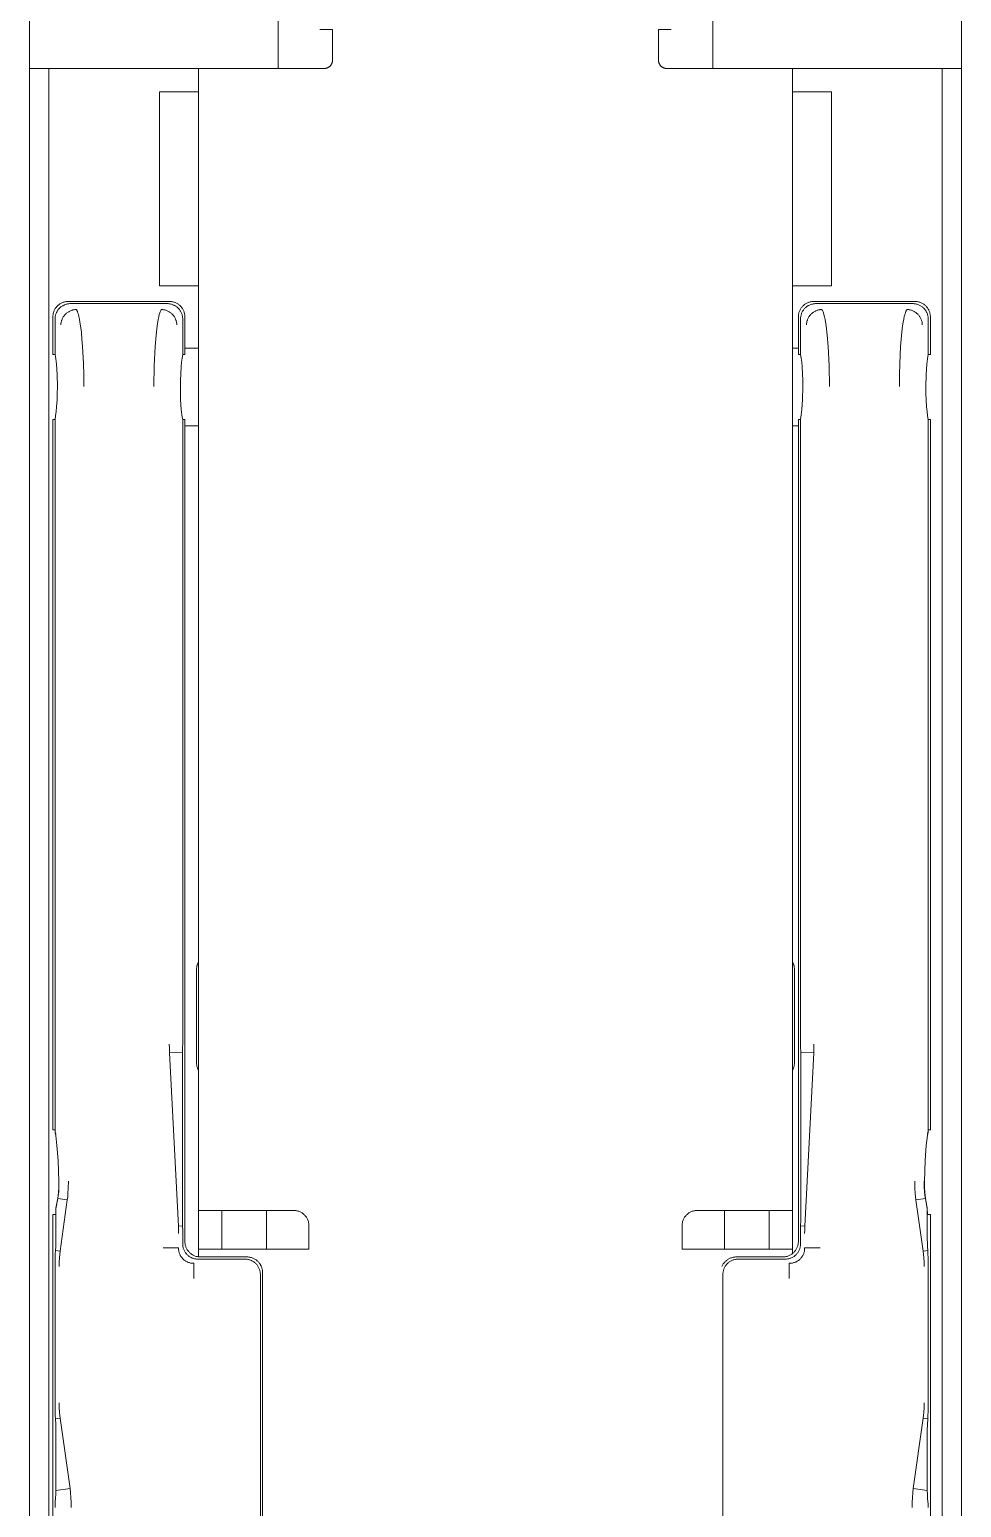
# Model space of a CAD drawing. Header units: millimetres. Extents: x -999 to 4635, y -962 to 3668.
# Drawn here: x 57 to 177, y 144.8 to 335 of the extents above; entities that cross this region are included whole.
import ezdxf

# ---------------------------------------------------------------- set-up
doc = ezdxf.new("R2010")
doc.units = ezdxf.units.MM
doc.layers.add('GORUNEN', color=7, linetype='Continuous', lineweight=9)

msp = doc.modelspace()

# ---------------------------------------------------------------- linework, layer by layer
at = {"layer": 'GORUNEN'}
for points in [[(57, 2515), (57, 329.5)], [(89, 2515), (89, 330)], [(145, 330), (145, 2515)], [(177, 329.5), (177, 2515)], [(96, 335), (94.36, 335)], [(96, 335), (96, 331)], [(138, 331), (138, 335)], [(139.64, 335), (138, 335)], [(57, 329.5), (57, 329.82), (57, 329.92), (57.01, 329.95), (57.01, 329.97), (57.01, 329.98), (57.01, 329.99), (57.01, 329.99), (57.01, 329.99), (57.01, 329.99), (57.02, 329.99), (57.02, 330), (57.02, 330), (57.02, 330), (57.02, 330), (57.02, 330), (57.02, 330), (57.02, 330), (57.02, 330), (57.02, 330), (57.02, 330), (57.02, 330), (57.02, 330), (57.02, 330), (57.02, 330), (57.02, 330), (57.02, 330), (57.02, 330), (57.02, 330), (57.02, 330), (57.02, 330), (57.02, 330), (57.02, 330), (57.02, 330), (57.02, 330), (57.02, 330), (57.02, 330)], [(57, 329.5), (57, 329.71)], [(57, 35), (57, 329.5)], [(63, 330), (57.02, 330)], [(59.5, 329.5), (59.5, 329.82), (59.5, 329.93), (59.5, 329.96), (59.51, 329.98), (59.51, 329.99), (59.51, 329.99), (59.51, 329.99), (59.51, 330), (59.51, 330), (59.51, 330), (59.51, 330), (59.51, 330), (59.51, 330), (59.51, 330), (59.51, 330), (59.51, 330), (59.51, 330), (59.51, 330), (59.51, 330), (59.51, 330), (59.51, 330), (59.51, 330), (59.51, 330), (59.51, 330), (59.51, 330), (59.51, 330), (59.51, 330), (59.51, 330), (59.51, 330), (59.51, 330), (59.51, 330), (59.51, 330), (59.51, 330), (59.51, 330), (59.51, 330), (59.51, 330), (59.51, 330)], [(59.5, 329.71), (59.5, 329.5)], [(59.5, 329.5), (59.5, 329.71)], [(59.5, 35), (59.5, 329.5)], [(89, 330), (63, 330)], [(78.75, 330), (78.75, 183)], [(84.75, 330), (95, 330)], [(96, 331), (96, 330.95), (96, 330.9), (95.99, 330.85), (95.98, 330.8), (95.97, 330.76), (95.96, 330.71), (95.94, 330.66), (95.92, 330.62), (95.9, 330.57), (95.88, 330.53), (95.86, 330.49), (95.83, 330.44), (95.8, 330.4), (95.77, 330.37), (95.74, 330.33), (95.71, 330.29), (95.67, 330.26), (95.63, 330.23), (95.6, 330.2), (95.56, 330.17), (95.51, 330.14), (95.47, 330.12), (95.43, 330.1), (95.38, 330.08), (95.34, 330.06), (95.29, 330.04), (95.24, 330.03), (95.2, 330.02), (95.15, 330.01), (95.1, 330), (95.05, 330), (95, 330)], [(139, 330), (138.95, 330), (138.9, 330), (138.85, 330.01), (138.8, 330.02), (138.76, 330.03), (138.71, 330.04), (138.66, 330.06), (138.62, 330.08), (138.57, 330.1), (138.53, 330.12), (138.49, 330.14), (138.44, 330.17), (138.4, 330.2), (138.37, 330.23), (138.33, 330.26), (138.29, 330.29), (138.26, 330.33), (138.23, 330.37), (138.2, 330.4), (138.17, 330.44), (138.14, 330.49), (138.12, 330.53), (138.1, 330.57), (138.08, 330.62), (138.06, 330.66), (138.04, 330.71), (138.03, 330.76), (138.02, 330.8), (138.01, 330.85), (138, 330.9), (138, 330.95), (138, 331)], [(139, 330), (149.25, 330)], [(171, 330), (145, 330)], [(155.25, 183), (155.25, 330)], [(176.98, 330), (171, 330)], [(174.5, 329.5), (174.5, 329.82), (174.5, 329.93), (174.5, 329.96), (174.49, 329.98), (174.49, 329.99), (174.49, 329.99), (174.49, 329.99), (174.49, 330), (174.49, 330), (174.49, 330), (174.49, 330), (174.49, 330), (174.49, 330), (174.49, 330), (174.49, 330), (174.49, 330), (174.49, 330), (174.49, 330), (174.49, 330), (174.49, 330), (174.49, 330), (174.49, 330), (174.49, 330), (174.49, 330), (174.49, 330), (174.49, 330), (174.49, 330), (174.49, 330), (174.49, 330), (174.49, 330), (174.49, 330), (174.49, 330), (174.49, 330), (174.49, 330), (174.49, 330), (174.49, 330), (174.49, 330)], [(174.5, 329.71), (174.5, 329.5)], [(174.5, 329.5), (174.5, 329.71)], [(174.5, 329.5), (174.5, 35)], [(177, 329.5), (177, 329.82), (177, 329.92), (176.99, 329.95), (176.99, 329.97), (176.99, 329.98), (176.99, 329.99), (176.99, 329.99), (176.99, 329.99), (176.99, 329.99), (176.98, 329.99), (176.98, 330), (176.98, 330), (176.98, 330), (176.98, 330), (176.98, 330), (176.98, 330), (176.98, 330), (176.98, 330), (176.98, 330), (176.98, 330), (176.98, 330), (176.98, 330), (176.98, 330), (176.98, 330), (176.98, 330), (176.98, 330), (176.98, 330), (176.98, 330), (176.98, 330), (176.98, 330), (176.98, 330), (176.98, 330), (176.98, 330), (176.98, 330), (176.98, 330), (176.98, 330)], [(177, 329.71), (177, 329.5)], [(177, 329.5), (177, 35)], [(73.75, 327), (78.75, 327)], [(73.75, 327), (73.75, 302)], [(78.75, 327), (78.75, 302)], [(160.25, 327), (155.25, 327)], [(160.25, 327), (160.25, 302)], [(73.75, 302), (78.75, 302)], [(160.25, 302), (155.25, 302)], [(60, 298), (60, 298.1), (60.01, 298.19), (60.02, 298.29), (60.04, 298.38), (60.06, 298.47), (60.08, 298.56), (60.11, 298.66), (60.14, 298.75), (60.18, 298.83), (60.22, 298.92), (60.27, 299), (60.32, 299.08), (60.37, 299.16), (60.43, 299.24), (60.49, 299.31), (60.56, 299.38), (60.62, 299.45), (60.69, 299.51), (60.77, 299.57), (60.84, 299.63), (60.92, 299.69), (61, 299.73), (61.09, 299.78), (61.17, 299.82), (61.26, 299.86), (61.35, 299.89), (61.44, 299.92), (61.53, 299.95), (61.63, 299.97), (61.72, 299.98), (61.82, 299.99), (61.91, 300), (62, 300)], [(62.26, 299.72), (62.17, 299.72), (62.07, 299.71), (61.98, 299.7), (61.89, 299.68), (61.79, 299.66), (61.7, 299.64), (61.61, 299.61), (61.52, 299.58), (61.44, 299.54), (61.35, 299.5), (61.27, 299.45), (61.19, 299.41), (61.11, 299.35), (61.03, 299.3), (60.96, 299.24), (60.89, 299.17), (60.82, 299.11), (60.76, 299.04), (60.7, 298.96), (60.64, 298.89), (60.59, 298.81), (60.54, 298.73), (60.5, 298.64), (60.46, 298.56), (60.42, 298.47), (60.39, 298.38), (60.36, 298.29), (60.33, 298.2), (60.32, 298.11), (60.3, 298.01), (60.29, 297.92), (60.28, 297.83), (60.28, 297.74)], [(61.04, 296.98), (61.04, 297.08), (61.05, 297.17), (61.07, 297.27), (61.08, 297.37), (61.11, 297.46), (61.13, 297.54), (61.16, 297.61), (61.19, 297.69), (61.22, 297.77), (61.26, 297.85), (61.3, 297.93), (61.34, 298), (61.39, 298.08), (61.44, 298.15), (61.5, 298.22), (61.56, 298.29), (61.62, 298.35), (61.68, 298.41), (61.75, 298.47), (61.82, 298.53), (61.89, 298.58), (61.96, 298.63), (62.04, 298.68), (62.11, 298.72), (62.19, 298.76), (62.27, 298.8), (62.35, 298.83), (62.43, 298.86), (62.51, 298.88), (62.59, 298.9), (62.67, 298.92), (62.75, 298.94), (62.82, 298.95), (62.9, 298.96), (62.96, 298.96), (63.02, 298.96)], [(62, 300), (75, 300)], [(74.74, 299.72), (62.26, 299.72)], [(63.02, 298.96), (63.04, 298.94), (63.05, 298.91), (63.07, 298.89), (63.09, 298.86), (63.1, 298.83), (63.12, 298.8), (63.14, 298.75), (63.17, 298.69), (63.19, 298.63), (63.22, 298.54), (63.25, 298.44), (63.3, 298.26), (63.36, 298.05), (63.42, 297.73), (63.49, 297.33), (63.57, 296.87)], [(73.44, 296.87), (73.57, 297.69), (73.64, 298.02), (73.71, 298.32), (73.77, 298.52), (73.82, 298.66), (73.86, 298.75), (73.89, 298.82), (73.92, 298.87), (73.93, 298.89), (73.95, 298.91), (73.96, 298.93), (73.97, 298.95), (73.98, 298.96)], [(75.96, 296.98), (75.96, 297.08), (75.95, 297.17), (75.93, 297.27), (75.92, 297.37), (75.89, 297.46), (75.87, 297.54), (75.84, 297.61), (75.81, 297.69), (75.78, 297.77), (75.74, 297.85), (75.7, 297.93), (75.66, 298), (75.61, 298.08), (75.56, 298.15), (75.5, 298.22), (75.44, 298.29), (75.38, 298.35), (75.32, 298.41), (75.25, 298.47), (75.18, 298.53), (75.11, 298.58), (75.04, 298.63), (74.96, 298.68), (74.89, 298.72), (74.81, 298.76), (74.73, 298.8), (74.65, 298.83), (74.57, 298.86), (74.49, 298.88), (74.41, 298.9), (74.33, 298.92), (74.25, 298.94), (74.18, 298.95), (74.1, 298.96), (74.04, 298.96), (73.98, 298.96)], [(76.72, 297.74), (76.72, 297.83), (76.71, 297.93), (76.7, 298.02), (76.68, 298.11), (76.66, 298.21), (76.64, 298.3), (76.61, 298.39), (76.58, 298.48), (76.54, 298.56), (76.5, 298.65), (76.45, 298.73), (76.41, 298.81), (76.35, 298.89), (76.3, 298.97), (76.24, 299.04), (76.17, 299.11), (76.11, 299.18), (76.04, 299.24), (75.96, 299.3), (75.89, 299.36), (75.81, 299.41), (75.73, 299.46), (75.64, 299.5), (75.56, 299.54), (75.47, 299.58), (75.38, 299.61), (75.29, 299.64), (75.2, 299.67), (75.11, 299.68), (75.01, 299.7), (74.92, 299.71), (74.83, 299.72), (74.74, 299.72)], [(75, 300), (75.1, 300), (75.19, 299.99), (75.29, 299.98), (75.38, 299.96), (75.47, 299.94), (75.56, 299.92), (75.66, 299.89), (75.75, 299.86), (75.83, 299.82), (75.92, 299.78), (76, 299.73), (76.08, 299.68), (76.16, 299.63), (76.24, 299.57), (76.31, 299.51), (76.38, 299.44), (76.45, 299.38), (76.51, 299.31), (76.57, 299.23), (76.63, 299.16), (76.69, 299.08), (76.73, 299), (76.78, 298.91), (76.82, 298.83), (76.86, 298.74), (76.89, 298.65), (76.92, 298.56), (76.95, 298.47), (76.97, 298.37), (76.98, 298.28), (76.99, 298.18), (77, 298.09), (77, 298)], [(158, 300), (157.9, 300), (157.81, 299.99), (157.71, 299.98), (157.62, 299.96), (157.53, 299.94), (157.44, 299.92), (157.34, 299.89), (157.25, 299.86), (157.17, 299.82), (157.08, 299.78), (157, 299.73), (156.92, 299.68), (156.84, 299.63), (156.76, 299.57), (156.69, 299.51), (156.62, 299.44), (156.55, 299.38), (156.49, 299.31), (156.43, 299.23), (156.37, 299.16), (156.31, 299.08), (156.27, 299), (156.22, 298.91), (156.18, 298.83), (156.14, 298.74), (156.11, 298.65), (156.08, 298.56), (156.05, 298.47), (156.03, 298.37), (156.02, 298.28), (156.01, 298.18), (156, 298.09), (156, 298)], [(156.28, 297.74), (156.28, 297.83), (156.29, 297.93), (156.3, 298.02), (156.32, 298.11), (156.34, 298.21), (156.36, 298.3), (156.39, 298.39), (156.42, 298.48), (156.46, 298.56), (156.5, 298.65), (156.55, 298.73), (156.59, 298.81), (156.65, 298.89), (156.7, 298.97), (156.76, 299.04), (156.83, 299.11), (156.89, 299.18), (156.96, 299.24), (157.04, 299.3), (157.11, 299.36), (157.19, 299.41), (157.27, 299.46), (157.36, 299.5), (157.44, 299.54), (157.53, 299.58), (157.62, 299.61), (157.71, 299.64), (157.8, 299.67), (157.89, 299.68), (157.99, 299.7), (158.08, 299.71), (158.17, 299.72), (158.26, 299.72)], [(157.04, 296.98), (157.04, 297.08), (157.05, 297.17), (157.07, 297.27), (157.08, 297.37), (157.11, 297.46), (157.13, 297.54), (157.16, 297.61), (157.19, 297.69), (157.22, 297.77), (157.26, 297.85), (157.3, 297.93), (157.34, 298), (157.39, 298.08), (157.44, 298.15), (157.5, 298.22), (157.56, 298.29), (157.62, 298.35), (157.68, 298.41), (157.75, 298.47), (157.82, 298.53), (157.89, 298.58), (157.96, 298.63), (158.04, 298.68), (158.11, 298.72), (158.19, 298.76), (158.27, 298.8), (158.35, 298.83), (158.43, 298.86), (158.51, 298.88), (158.59, 298.9), (158.67, 298.92), (158.75, 298.94), (158.82, 298.95), (158.9, 298.96), (158.96, 298.96), (159.02, 298.96)], [(171, 300), (158, 300)], [(158.26, 299.72), (170.74, 299.72)], [(159.56, 296.87), (159.43, 297.69), (159.36, 298.02), (159.29, 298.32), (159.23, 298.52), (159.18, 298.66), (159.14, 298.75), (159.11, 298.82), (159.08, 298.87), (159.07, 298.89), (159.05, 298.91), (159.04, 298.93), (159.03, 298.95), (159.02, 298.96)], [(169.98, 298.96), (169.96, 298.94), (169.95, 298.91), (169.93, 298.89), (169.91, 298.86), (169.9, 298.83), (169.88, 298.8), (169.86, 298.75), (169.83, 298.69), (169.81, 298.63), (169.78, 298.54), (169.75, 298.44), (169.7, 298.26), (169.64, 298.05), (169.58, 297.73), (169.51, 297.33), (169.43, 296.87)], [(171.96, 296.98), (171.96, 297.08), (171.95, 297.17), (171.93, 297.27), (171.92, 297.37), (171.89, 297.46), (171.87, 297.54), (171.84, 297.61), (171.81, 297.69), (171.78, 297.77), (171.74, 297.85), (171.7, 297.93), (171.66, 298), (171.61, 298.08), (171.56, 298.15), (171.5, 298.22), (171.44, 298.29), (171.38, 298.35), (171.32, 298.41), (171.25, 298.47), (171.18, 298.53), (171.11, 298.58), (171.04, 298.63), (170.96, 298.68), (170.89, 298.72), (170.81, 298.76), (170.73, 298.8), (170.65, 298.83), (170.57, 298.86), (170.49, 298.88), (170.41, 298.9), (170.33, 298.92), (170.25, 298.94), (170.18, 298.95), (170.1, 298.96), (170.04, 298.96), (169.98, 298.96)], [(170.74, 299.72), (170.83, 299.72), (170.93, 299.71), (171.02, 299.7), (171.11, 299.68), (171.21, 299.66), (171.3, 299.64), (171.39, 299.61), (171.48, 299.58), (171.56, 299.54), (171.65, 299.5), (171.73, 299.45), (171.81, 299.41), (171.89, 299.35), (171.97, 299.3), (172.04, 299.24), (172.11, 299.17), (172.18, 299.11), (172.24, 299.04), (172.3, 298.96), (172.36, 298.89), (172.41, 298.81), (172.46, 298.73), (172.5, 298.64), (172.54, 298.56), (172.58, 298.47), (172.61, 298.38), (172.64, 298.29), (172.67, 298.2), (172.68, 298.11), (172.7, 298.01), (172.71, 297.92), (172.72, 297.83), (172.72, 297.74)], [(173, 298), (173, 298.1), (172.99, 298.19), (172.98, 298.29), (172.96, 298.38), (172.94, 298.47), (172.92, 298.56), (172.89, 298.66), (172.86, 298.75), (172.82, 298.83), (172.78, 298.92), (172.73, 299), (172.68, 299.08), (172.63, 299.16), (172.57, 299.24), (172.51, 299.31), (172.44, 299.38), (172.38, 299.45), (172.31, 299.51), (172.23, 299.57), (172.16, 299.63), (172.08, 299.69), (172, 299.73), (171.91, 299.78), (171.83, 299.82), (171.74, 299.86), (171.65, 299.89), (171.56, 299.92), (171.47, 299.95), (171.37, 299.97), (171.28, 299.98), (171.18, 299.99), (171.09, 300), (171, 300)], [(60, 298), (60, 293.19)], [(60.28, 297.74), (60.28, 293.19)], [(63.57, 296.87), (63.67, 296.05), (63.75, 295.15), (63.83, 294.18)], [(73.17, 294.19), (73.29, 295.66), (73.44, 296.87)], [(76.72, 293.19), (76.72, 297.74)], [(77, 293.19), (77, 298)], [(156, 293.19), (156, 298)], [(156.28, 293.19), (156.28, 297.74)], [(159.83, 294.19), (159.71, 295.66), (159.56, 296.87)], [(169.43, 296.87), (169.33, 296.05), (169.25, 295.15), (169.17, 294.18)], [(172.72, 297.74), (172.72, 293.19)], [(173, 298), (173, 293.19)], [(60, 293.19), (60.28, 293.19)], [(60.58, 289), (60.55, 290.6), (60.46, 291.91), (60.38, 292.6), (60.33, 292.91), (60.28, 293.19)], [(63.83, 294.18), (63.94, 292.01), (63.97, 290.55), (63.99, 289.06)], [(73.01, 289.06), (73.05, 291.73), (73.17, 294.19)], [(76.72, 293.19), (76.64, 292.72), (76.57, 292.18), (76.51, 291.57), (76.46, 290.68), (76.43, 289.85), (76.42, 289)], [(76.72, 293.19), (77, 293.19)], [(77, 294), (78.75, 294)], [(78.75, 289), (78.75, 294.25)], [(155.25, 294.25), (155.25, 289)], [(155.25, 294), (156, 294)], [(156, 293.19), (156.28, 293.19)], [(156.28, 293.19), (156.36, 292.72), (156.43, 292.18), (156.49, 291.57), (156.54, 290.68), (156.57, 289.85), (156.58, 289)], [(159.99, 289.06), (159.95, 291.73), (159.83, 294.19)], [(169.17, 294.18), (169.06, 292.01), (169.03, 290.55), (169.01, 289.06)], [(172.42, 289), (172.45, 290.6), (172.54, 291.91), (172.62, 292.6), (172.67, 292.91), (172.72, 293.19)], [(172.72, 293.19), (173, 293.19)], [(60.28, 284.81), (60.36, 285.28), (60.43, 285.82), (60.49, 286.43), (60.54, 287.32), (60.57, 288.15), (60.58, 289)], [(76.42, 289), (76.45, 287.4), (76.54, 286.09), (76.62, 285.4), (76.67, 285.09), (76.72, 284.81)], [(78.75, 283.75), (78.75, 289)], [(155.25, 289), (155.25, 283.75)], [(156.58, 289), (156.55, 287.4), (156.46, 286.09), (156.38, 285.4), (156.33, 285.09), (156.28, 284.81)], [(172.72, 284.81), (172.64, 285.28), (172.57, 285.82), (172.51, 286.43), (172.46, 287.32), (172.43, 288.15), (172.42, 289)], [(60, 284.81), (60.28, 284.81)], [(60, 284.81), (60, 193.37)], [(60.28, 284.81), (60.28, 193.45)], [(76.72, 284.81), (77, 284.81)], [(76.72, 204.41), (76.72, 284.81)], [(77, 204.41), (77, 284.81)], [(77, 284), (78.75, 284)], [(155.25, 284), (156, 284)], [(156, 204.41), (156, 284.81)], [(156, 284.81), (156.28, 284.81)], [(156.28, 204.41), (156.28, 284.81)], [(172.72, 284.81), (173, 284.81)], [(172.72, 284.81), (172.72, 193.45)], [(173, 284.81), (173, 193.37)], [(78.75, 215), (78.75, 216)], [(155.25, 216), (155.25, 215)], [(78.75, 214.97), (78.71, 214.89), (78.67, 214.82), (78.64, 214.74), (78.61, 214.66), (78.59, 214.58), (78.56, 214.5), (78.54, 214.42), (78.53, 214.34), (78.52, 214.25), (78.51, 214.17), (78.5, 214.08), (78.5, 214)], [(78.5, 214), (78.5, 202)], [(155.5, 214), (155.5, 214.08), (155.49, 214.17), (155.48, 214.25), (155.47, 214.34), (155.46, 214.42), (155.44, 214.5), (155.41, 214.58), (155.39, 214.66), (155.36, 214.74), (155.33, 214.82), (155.29, 214.89), (155.25, 214.97)], [(155.5, 214), (155.5, 202)], [(74.99, 204.41), (75, 203.84), (75.02, 203.28)], [(76.7, 203.37), (76.71, 204.07)], [(76.71, 204.07), (76.72, 204.41)], [(77, 204.07), (77, 204.41)], [(77, 181.71), (77, 204.07)], [(156, 204.07), (156, 204.41)], [(156, 181.71), (156, 204.07)], [(156.29, 204.07), (156.28, 204.41)], [(156.3, 203.37), (156.29, 204.07)], [(158.01, 204.41), (158, 203.84), (157.98, 203.28)], [(76.7, 203.37), (75.02, 203.28)], [(75.02, 203.28), (76.16, 180.98)], [(76.7, 181.71), (76.7, 203.37)], [(78.5, 202), (78.5, 201.92), (78.51, 201.83), (78.52, 201.75), (78.53, 201.66), (78.54, 201.58), (78.56, 201.5), (78.59, 201.42), (78.61, 201.34), (78.64, 201.26), (78.67, 201.18), (78.71, 201.11), (78.75, 201.03)], [(155.25, 201.03), (155.29, 201.11), (155.33, 201.18), (155.36, 201.26), (155.39, 201.34), (155.41, 201.42), (155.44, 201.5), (155.46, 201.58), (155.47, 201.66), (155.48, 201.75), (155.49, 201.83), (155.5, 201.92), (155.5, 202)], [(156.3, 181.71), (156.3, 203.37)], [(156.3, 203.37), (157.98, 203.28)], [(157.98, 203.28), (156.84, 180.98)], [(60, 193.37), (60.28, 193.37)], [(60.28, 193.45), (60.28, 193.37)], [(60.28, 193.37), (60.28, 193.28)], [(60.3, 193.07), (60.29, 193.13), (60.28, 193.18), (60.28, 193.23), (60.28, 193.28)], [(60.39, 192.79), (60.37, 192.84), (60.35, 192.88), (60.33, 192.93), (60.32, 192.98), (60.31, 193.03), (60.3, 193.07)], [(60.77, 186.72), (60.68, 189.42), (60.53, 191.36), (60.37, 192.64), (60.3, 193.07)], [(172.23, 186.72), (172.32, 189.42), (172.47, 191.36), (172.63, 192.64), (172.7, 193.07)], [(172.61, 192.79), (172.63, 192.84), (172.65, 192.88), (172.67, 192.93), (172.68, 192.98), (172.69, 193.03), (172.7, 193.07)], [(172.7, 193.07), (172.71, 193.13), (172.72, 193.18), (172.72, 193.23), (172.72, 193.28)], [(172.72, 193.45), (172.72, 193.37)], [(173, 193.37), (172.72, 193.37)], [(172.72, 193.37), (172.72, 193.28)], [(78.75, 191), (78.75, 192)], [(155.25, 192), (155.25, 191)], [(60.77, 186.72), (60.76, 185.96), (60.72, 185.3), (60.68, 184.93), (60.63, 184.58)], [(60.79, 186.74), (60.78, 186.04), (60.75, 185.39), (60.7, 184.92), (60.64, 184.53)], [(62.01, 186.74), (61.99, 185.92), (61.95, 185.12), (61.91, 184.73), (61.86, 184.36)], [(170.99, 186.74), (171.01, 185.92), (171.05, 185.12), (171.09, 184.73), (171.14, 184.36)], [(172.21, 186.74), (172.22, 186.04), (172.25, 185.39), (172.3, 184.92), (172.36, 184.53)], [(172.23, 186.72), (172.24, 185.96), (172.28, 185.3), (172.32, 184.93), (172.37, 184.58)], [(60.63, 184.58), (60.4, 183.3)], [(60.63, 184.58), (60.63, 184.58), (60.63, 184.59), (60.63, 184.59), (60.64, 184.59), (60.64, 184.6), (60.64, 184.6), (60.64, 184.6), (60.64, 184.6), (60.64, 184.61), (60.64, 184.61), (60.65, 184.61), (60.65, 184.61), (60.65, 184.62), (60.65, 184.62), (60.66, 184.62), (60.66, 184.62), (60.66, 184.63)], [(60.64, 184.53), (60.64, 184.53), (60.64, 184.54), (60.64, 184.54), (60.64, 184.55), (60.63, 184.55), (60.63, 184.55), (60.63, 184.56), (60.63, 184.56), (60.63, 184.56), (60.63, 184.57), (60.63, 184.57), (60.63, 184.57), (60.63, 184.58), (60.63, 184.58), (60.63, 184.58)], [(172.37, 184.58), (172.37, 184.58), (172.37, 184.59), (172.37, 184.59), (172.36, 184.59), (172.36, 184.6), (172.36, 184.6), (172.36, 184.6), (172.36, 184.6), (172.36, 184.61), (172.36, 184.61), (172.35, 184.61), (172.35, 184.61), (172.35, 184.62), (172.35, 184.62), (172.34, 184.62), (172.34, 184.62), (172.34, 184.63)], [(172.36, 184.53), (172.36, 184.53), (172.36, 184.54), (172.36, 184.54), (172.36, 184.55), (172.37, 184.55), (172.37, 184.55), (172.37, 184.56), (172.37, 184.56), (172.37, 184.56), (172.37, 184.57), (172.37, 184.57), (172.37, 184.57), (172.37, 184.58), (172.37, 184.58), (172.37, 184.58)], [(172.37, 184.58), (172.6, 183.3)], [(60.38, 182.46), (60.4, 183.28)], [(60.64, 184.53), (60.4, 183.18)], [(60.44, 183.39), (60.43, 183.38), (60.43, 183.37), (60.42, 183.36), (60.42, 183.35), (60.41, 183.34), (60.41, 183.33), (60.41, 183.33), (60.41, 183.32), (60.4, 183.31), (60.4, 183.3)], [(60.4, 183.3), (60.4, 183.3), (60.4, 183.29), (60.4, 183.28), (60.4, 183.28)], [(60.4, 183.28), (60.4, 183.27), (60.4, 183.27), (60.4, 183.26)], [(60.4, 183.18), (60.4, 183.26)], [(60.4, 183.18), (60.4, 182.46)], [(60.64, 184.53), (61.86, 184.36)], [(61.86, 184.36), (60.93, 177.75)], [(84.75, 183), (78.75, 183)], [(78.75, 183), (78.75, 180)], [(81.75, 183), (81.75, 180)], [(90.98, 183), (84.75, 183)], [(87.52, 183), (87.52, 178)], [(90.98, 183), (91.08, 183), (91.18, 182.99), (91.28, 182.98), (91.37, 182.96), (91.47, 182.94), (91.56, 182.91), (91.66, 182.88), (91.75, 182.85), (91.84, 182.81), (91.93, 182.76), (92.01, 182.72), (92.09, 182.66), (92.17, 182.61), (92.25, 182.55), (92.33, 182.48), (92.4, 182.41), (92.46, 182.34), (92.53, 182.27), (92.59, 182.19), (92.65, 182.11), (92.7, 182.03), (92.75, 181.94), (92.79, 181.86), (92.83, 181.77), (92.87, 181.67), (92.9, 181.58), (92.92, 181.49), (92.94, 181.39), (92.96, 181.29), (92.97, 181.2), (92.98, 181.1), (92.98, 181)], [(141.02, 181), (141.02, 181.1), (141.03, 181.2), (141.04, 181.29), (141.06, 181.39), (141.08, 181.49), (141.1, 181.58), (141.13, 181.67), (141.17, 181.77), (141.21, 181.86), (141.25, 181.94), (141.3, 182.03), (141.35, 182.11), (141.41, 182.19), (141.47, 182.27), (141.54, 182.34), (141.6, 182.41), (141.67, 182.48), (141.75, 182.55), (141.83, 182.61), (141.91, 182.66), (141.99, 182.72), (142.07, 182.76), (142.16, 182.81), (142.25, 182.85), (142.34, 182.88), (142.44, 182.91), (142.53, 182.94), (142.63, 182.96), (142.72, 182.98), (142.82, 182.99), (142.92, 183), (143.02, 183)], [(149.25, 183), (143.02, 183)], [(146.48, 178), (146.48, 183)], [(149.25, 183), (155.25, 183)], [(152.25, 180), (152.25, 183)], [(155.25, 180), (155.25, 183)], [(172.36, 184.53), (171.14, 184.36)], [(171.14, 184.36), (172.07, 177.75)], [(172.36, 184.53), (172.6, 183.18)], [(172.56, 183.39), (172.57, 183.38), (172.57, 183.37), (172.58, 183.36), (172.58, 183.35), (172.59, 183.34), (172.59, 183.33), (172.59, 183.33), (172.59, 183.32), (172.6, 183.31), (172.6, 183.3)], [(172.6, 183.3), (172.6, 183.3), (172.6, 183.29), (172.6, 183.28), (172.6, 183.28)], [(172.6, 183.28), (172.6, 183.27), (172.6, 183.27), (172.6, 183.26)], [(172.62, 182.46), (172.6, 183.28)], [(172.6, 183.18), (172.6, 183.26)], [(172.6, 183.18), (172.6, 182.46)], [(60.4, 182.46), (60, 182.46)], [(60, 182.46), (60, 179.29)], [(60.4, 182.46), (60.4, 179.29)], [(76.71, 181.01), (76.16, 180.98)], [(76.18, 180.5), (76.16, 180.98)], [(76.71, 181.01), (76.7, 181.71)], [(76.71, 180.87), (76.71, 181.01)], [(76.72, 180.51), (76.71, 180.87)], [(77, 181.71), (77, 180.87)], [(77, 180.87), (77, 180)], [(92.98, 178), (92.98, 181)], [(141.02, 178), (141.02, 181)], [(156, 181.71), (156, 180.87)], [(156, 180.87), (156, 180)], [(156.28, 180.51), (156.29, 180.87)], [(156.29, 181.01), (156.3, 181.71)], [(156.29, 180.87), (156.29, 181.01)], [(156.29, 181.01), (156.84, 180.98)], [(156.82, 180.5), (156.84, 180.98)], [(172.6, 182.46), (172.6, 179.29)], [(172.6, 182.46), (173, 182.46)], [(173, 182.46), (173, 179.29)], [(60, 175.76), (60, 179.29)], [(60.4, 179.29), (60.39, 178.8), (60.37, 178.31), (60.34, 177.83)], [(76.19, 180), (76.18, 180.5)], [(76.72, 180), (76.72, 180.51)], [(76.72, 178.7), (76.72, 180)], [(77, 179), (77, 180)], [(79, 177), (78.9, 177), (78.81, 177.01), (78.71, 177.02), (78.62, 177.04), (78.53, 177.06), (78.44, 177.08), (78.34, 177.11), (78.25, 177.14), (78.17, 177.18), (78.08, 177.22), (78, 177.27), (77.92, 177.32), (77.84, 177.37), (77.76, 177.43), (77.69, 177.49), (77.62, 177.56), (77.55, 177.62), (77.49, 177.69), (77.43, 177.77), (77.37, 177.84), (77.31, 177.92), (77.27, 178), (77.22, 178.09), (77.18, 178.17), (77.14, 178.26), (77.11, 178.35), (77.08, 178.44), (77.05, 178.53), (77.03, 178.63), (77.02, 178.72), (77.01, 178.82), (77, 178.91), (77, 179)], [(78.75, 180), (78.75, 178)], [(81.75, 180), (81.75, 178)], [(152.25, 178), (152.25, 180)], [(154, 177), (154.1, 177), (154.19, 177.01), (154.29, 177.02), (154.38, 177.04), (154.47, 177.06), (154.56, 177.08), (154.66, 177.11), (154.75, 177.14), (154.83, 177.18), (154.92, 177.22), (155, 177.27), (155.08, 177.32), (155.16, 177.37), (155.24, 177.43), (155.31, 177.49), (155.38, 177.56), (155.45, 177.62), (155.51, 177.69), (155.57, 177.77), (155.63, 177.84), (155.69, 177.92), (155.73, 178), (155.78, 178.09), (155.82, 178.17), (155.86, 178.26), (155.89, 178.35), (155.92, 178.44), (155.95, 178.53), (155.97, 178.63), (155.98, 178.72), (155.99, 178.82), (156, 178.91), (156, 179)], [(155.25, 178), (155.25, 180)], [(156, 179), (156, 180)], [(156.28, 180), (156.28, 180.51)], [(156.28, 178.7), (156.28, 180)], [(156.81, 180), (156.82, 180.5)], [(172.6, 179.29), (172.61, 178.8), (172.63, 178.31), (172.66, 177.83)], [(173, 175.76), (173, 179.29)], [(60.34, 177.83), (60.31, 177.42), (60.29, 176.89), (60.28, 175.76)], [(60.34, 177.83), (60.93, 177.75)], [(60.93, 177.75), (60.88, 177.36), (60.84, 176.88), (60.82, 176.31), (60.81, 175.76)], [(76.19, 178.17), (74.21, 178.17)], [(76.19, 178.17), (76.19, 178.08), (76.19, 177.99), (76.2, 177.9), (76.21, 177.8), (76.23, 177.71), (76.25, 177.62), (76.28, 177.53), (76.31, 177.43), (76.34, 177.35), (76.38, 177.28), (76.41, 177.21), (76.45, 177.14), (76.49, 177.07), (76.54, 177), (76.59, 176.94), (76.64, 176.87), (76.69, 176.81), (76.75, 176.75), (76.81, 176.69), (76.87, 176.64), (76.93, 176.59), (77, 176.54), (77.07, 176.5), (77.14, 176.45), (77.21, 176.41), (77.28, 176.38), (77.34, 176.35), (77.4, 176.33)], [(78.7, 176.72), (78.6, 176.72), (78.51, 176.73), (78.42, 176.74), (78.32, 176.75), (78.23, 176.77), (78.14, 176.8), (78.05, 176.83), (77.96, 176.86), (77.87, 176.9), (77.79, 176.94), (77.71, 176.98), (77.63, 177.03), (77.55, 177.08), (77.47, 177.14), (77.4, 177.2), (77.33, 177.27), (77.26, 177.33), (77.2, 177.4), (77.14, 177.48), (77.08, 177.55), (77.03, 177.63), (76.98, 177.71), (76.94, 177.79), (76.89, 177.88), (76.86, 177.97), (76.83, 178.06), (76.8, 178.15), (76.77, 178.24), (76.75, 178.33), (76.74, 178.42), (76.73, 178.52), (76.72, 178.61), (76.72, 178.7)], [(78.75, 178), (84.43, 178)], [(78.75, 177.02), (78.75, 178)], [(85, 177), (79, 177)], [(84.43, 178), (84.5, 178)], [(84.5, 178), (87, 178)], [(85, 177), (85.1, 177), (85.19, 176.99), (85.29, 176.98), (85.38, 176.96), (85.47, 176.94), (85.56, 176.92), (85.66, 176.89), (85.75, 176.86), (85.83, 176.82), (85.92, 176.78), (86, 176.73), (86.08, 176.68), (86.16, 176.63), (86.24, 176.57), (86.31, 176.51), (86.38, 176.44), (86.45, 176.38), (86.51, 176.31), (86.57, 176.23), (86.63, 176.16), (86.69, 176.08), (86.73, 176), (86.78, 175.91), (86.82, 175.83), (86.86, 175.74), (86.89, 175.65), (86.92, 175.56), (86.95, 175.47), (86.97, 175.37), (86.98, 175.28), (86.99, 175.18), (87, 175.09), (87, 175)], [(87, 178), (87.5, 178)], [(87.85, 178), (87.5, 178)], [(92.83, 178), (87.85, 178)], [(92.98, 178), (92.83, 178)], [(141.17, 178), (141.02, 178)], [(141.17, 178), (146.15, 178)], [(146.15, 178), (146.5, 178)], [(148, 177), (147.9, 177), (147.8, 176.99), (147.71, 176.98), (147.61, 176.96), (147.51, 176.94), (147.42, 176.91), (147.32, 176.88), (147.23, 176.85), (147.14, 176.81), (147.05, 176.76), (146.97, 176.71), (146.89, 176.66), (146.81, 176.6), (146.73, 176.54), (146.65, 176.48), (146.58, 176.41), (146.51, 176.34), (146.45, 176.26), (146.39, 176.19), (146.33, 176.11), (146.28, 176.02), (146.23, 175.94), (146.19, 175.85), (146.15, 175.76)], [(146.5, 178), (147, 178)], [(147, 178), (149.5, 178)], [(148, 177), (154, 177)], [(149.5, 178), (149.57, 178)], [(155.25, 178), (149.57, 178)], [(154.3, 176.72), (154.4, 176.72), (154.49, 176.73), (154.58, 176.74), (154.68, 176.75), (154.77, 176.77), (154.86, 176.8), (154.95, 176.83), (155.04, 176.86), (155.13, 176.9), (155.21, 176.94), (155.29, 176.98), (155.37, 177.03), (155.45, 177.08), (155.53, 177.14), (155.6, 177.2), (155.67, 177.27), (155.74, 177.33), (155.8, 177.4), (155.86, 177.48), (155.92, 177.55), (155.97, 177.63), (156.02, 177.71), (156.06, 177.79), (156.11, 177.88), (156.14, 177.97), (156.17, 178.06), (156.2, 178.15), (156.23, 178.24), (156.25, 178.33), (156.26, 178.42), (156.27, 178.52), (156.28, 178.61), (156.28, 178.7)], [(155.25, 177.44), (155.25, 178)], [(156.81, 178.17), (156.81, 178.08), (156.81, 177.99), (156.8, 177.9), (156.79, 177.8), (156.77, 177.71), (156.75, 177.62), (156.72, 177.53), (156.69, 177.43), (156.66, 177.35), (156.62, 177.28), (156.59, 177.21), (156.55, 177.14), (156.51, 177.07), (156.46, 177), (156.41, 176.94), (156.36, 176.87), (156.31, 176.81), (156.25, 176.75), (156.19, 176.69), (156.13, 176.64), (156.07, 176.59), (156, 176.54), (155.93, 176.5), (155.86, 176.45), (155.79, 176.41), (155.72, 176.38), (155.66, 176.35), (155.6, 176.33)], [(156.81, 178.17), (158.79, 178.17)], [(172.66, 177.83), (172.07, 177.75)], [(172.07, 177.75), (172.12, 177.36), (172.16, 176.88), (172.18, 176.31), (172.19, 175.76)], [(172.66, 177.83), (172.69, 177.42), (172.71, 176.89), (172.72, 175.76)], [(60, 175.76), (60, 158.24)], [(60.28, 175.76), (60.28, 158.24)], [(77.4, 176.33), (77.48, 176.29), (77.57, 176.27), (77.66, 176.24), (77.74, 176.22), (77.83, 176.21), (77.91, 176.2), (77.99, 176.19), (78.07, 176.19), (78.12, 176.19), (78.17, 176.19)], [(78.17, 176.19), (78.17, 174.21)], [(84.74, 176.72), (78.7, 176.72)], [(86.72, 174.74), (86.72, 174.83), (86.71, 174.93), (86.7, 175.02), (86.68, 175.11), (86.66, 175.21), (86.64, 175.3), (86.61, 175.39), (86.58, 175.48), (86.54, 175.56), (86.5, 175.65), (86.45, 175.73), (86.41, 175.81), (86.35, 175.89), (86.3, 175.97), (86.24, 176.04), (86.17, 176.11), (86.11, 176.18), (86.04, 176.24), (85.96, 176.3), (85.89, 176.36), (85.81, 176.41), (85.73, 176.46), (85.64, 176.5), (85.56, 176.54), (85.47, 176.58), (85.38, 176.61), (85.29, 176.64), (85.2, 176.67), (85.11, 176.68), (85.01, 176.7), (84.92, 176.71), (84.83, 176.72), (84.74, 176.72)], [(86.88, 175.69), (86.84, 175.78), (86.81, 175.86), (86.76, 175.94), (86.72, 176.03), (86.67, 176.11), (86.62, 176.17), (86.57, 176.24)], [(146.28, 174.74), (146.28, 174.83), (146.29, 174.93), (146.3, 175.02), (146.32, 175.11), (146.34, 175.21), (146.36, 175.3), (146.39, 175.39), (146.42, 175.48), (146.46, 175.56), (146.5, 175.65), (146.55, 175.73), (146.59, 175.81), (146.65, 175.89), (146.7, 175.97), (146.76, 176.04), (146.83, 176.11), (146.89, 176.18), (146.96, 176.24), (147.04, 176.3), (147.11, 176.36), (147.19, 176.41), (147.27, 176.46), (147.36, 176.5), (147.44, 176.54), (147.53, 176.58), (147.62, 176.61), (147.71, 176.64), (147.8, 176.67), (147.89, 176.68), (147.99, 176.7), (148.08, 176.71), (148.17, 176.72), (148.26, 176.72)], [(148.26, 176.72), (154.3, 176.72)], [(155.6, 176.33), (155.52, 176.29), (155.43, 176.27), (155.34, 176.24), (155.26, 176.22), (155.17, 176.21), (155.09, 176.2), (155.01, 176.19), (154.93, 176.19), (154.88, 176.19), (154.83, 176.19)], [(154.83, 176.19), (154.83, 174.21)], [(172.72, 175.76), (172.72, 158.24)], [(173, 175.76), (173, 158.24)], [(86.72, 101), (86.72, 174.74)], [(87, 101), (87, 175)], [(146.28, 101), (146.28, 174.74)], [(60, 154.71), (60, 158.24)], [(60.28, 158.24), (60.29, 157.11), (60.31, 156.6), (60.34, 156.17)], [(60.81, 158.24), (60.82, 157.61), (60.85, 156.96), (60.88, 156.62), (60.93, 156.25)], [(172.19, 158.24), (172.18, 157.61), (172.15, 156.96), (172.12, 156.62), (172.07, 156.25)], [(172.72, 158.24), (172.71, 157.11), (172.69, 156.6), (172.66, 156.17)], [(173, 154.71), (173, 158.24)], [(60.34, 156.17), (60.93, 156.25)], [(60.34, 156.17), (60.38, 155.44), (60.4, 154.71)], [(60.93, 156.25), (62.21, 147.19)], [(172.07, 156.25), (170.79, 147.19)], [(172.66, 156.17), (172.07, 156.25)], [(172.66, 156.17), (172.62, 155.44), (172.6, 154.71)], [(60, 154.71), (60, 145.46)], [(60.4, 154.71), (60.4, 146.94)], [(172.6, 154.71), (172.6, 146.94)], [(173, 154.71), (173, 145.46)], [(60.4, 146.94), (60.39, 146.46), (60.36, 145.96), (60.31, 145.46)], [(60.4, 146.94), (62.21, 147.19)], [(62.21, 147.19), (62.28, 146.63), (62.32, 146.04), (62.35, 145.4), (62.36, 144.76)], [(170.79, 147.19), (170.72, 146.63), (170.68, 146.04), (170.65, 145.4), (170.64, 144.76)], [(172.6, 146.94), (170.79, 147.19)], [(172.6, 146.94), (172.61, 146.46), (172.64, 145.96), (172.69, 145.46)], [(60, 145.46), (60, 144.76)], [(60, 144.76), (60, 134.83)], [(60.31, 145.46), (60.29, 145.25), (60.28, 145.01), (60.28, 144.76)], [(172.69, 145.46), (172.71, 145.25), (172.72, 145.01), (172.72, 144.76)], [(173, 145.46), (173, 144.76)], [(173, 144.76), (173, 134.83)]]:
    msp.add_lwpolyline(points, dxfattribs=at)

doc.saveas('drawing.dxf')
